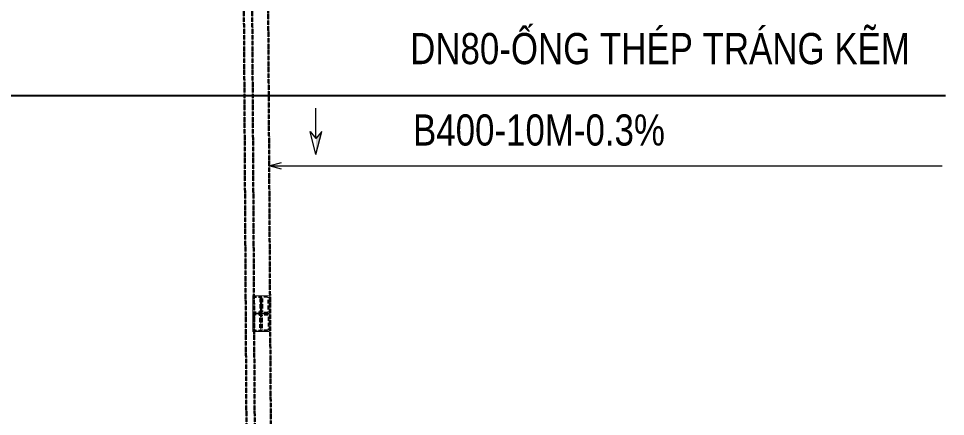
# Model space of a CAD drawing. Header units: millimetres. Extents: x -294625 to 2136527, y -251383 to 128331.
# Drawn here: x 1410586 to 1432873, y -46678 to -37108 of the extents above; entities that cross this region are included whole.
import ezdxf

# ---------------------------------------------------------------- set-up
doc = ezdxf.new("R2010")
doc.units = ezdxf.units.MM
for name, pattern in [('CONTINOUS', [0]), ('DIVIDEX2', [2.5, 1, -0.5, 0, -0.5, 0, -0.5]), ('DIVIDEX22', [1.25, 0.625, -0.25, 0, -0.125, 0, -0.25])]:
    doc.linetypes.add(name, pattern=pattern)
for name, color, linetype, lineweight in [('00-N-GHI CHU', 7, 'Continuous', 9), ('00-N-TEXT', 7, 'CONTINOUS', 9), ('1.Tuong', 251, 'Continuous', 35), ('N1.6-NM', 3, 'DIVIDEX22', 30), ('N3-NOTE', 11, 'Continuous', 13)]:
    doc.layers.add(name, color=color, linetype=linetype, lineweight=lineweight)
doc.layers.add('1TM', color=5, linetype='DIVIDEX2')
doc.styles.add('P-ARIAL', font='arial.ttf', dxfattribs={"height": 3})
doc.styles.add('P-VNTIMEH', font='vntimeh.shx', dxfattribs={"width": 0.75, "height": 300})
doc.dimstyles.new('N-NOTE', dxfattribs={"dimtxt": 200, "dimasz": 30, "dimexe": 50, "dimexo": 50, "dimgap": 100, "dimtad": 1, "dimdec": 0, "dimdsep": 46, "dimtxsty": 'P-VNTIMEH', "dimblk": 'OPEN30', "dimcen": 0, "dimse1": 1, "dimse2": 1, "dimclrd": 256, "dimclre": 7, "dimclrt": 256, "dimadec": 0, "dimazin": 0, "dimtfac": 1, "dimtdec": 0, "dimtix": 1, "dimtmove": 2, "dimatfit": 3, "dimldrblk": 'OPEN30', "dimfxl": 1, "dimtolj": 1, "dimtzin": 0, "dimarcsym": 0})

# ---------------------------------------------------------------- blocks, each defined once
blk = doc.blocks.new('A$C2639329B')
at = {"layer": '00-N-GHI CHU', "color": 232}
for p, q in [((504, 0), (-1020, 0)), ((1288, 0), (146, 294)), ((146, 294), (504, 0)), ((1288, 0), (146, -294)), ((146, -294), (504, 0))]:
    blk.add_line(p, q, dxfattribs=at)
blk.add_solid([(504, 0), (1288, 0), (146, 294)], dxfattribs=at)
blk = doc.blocks.new('A$C33295B18')
blk.add_line((1720, 407), (0, 407))
for points in [[(48, 759), (48, 455), (812, 455), (812, 759)], [(1672, 759), (1672, 455), (908, 455), (908, 759)], [(48, 55), (48, 359), (812, 359), (812, 55)], [(1672, 55), (1672, 359), (908, 359), (908, 55)]]:
    blk.add_lwpolyline(points, close=True)
at = {"layer": '1.Tuong', "color": 2, "const_width": 40}
for points in [[(1720, 807), (0, 807), (0, 7), (1720, 7), (1720, 807)], [(860, 7), (860, 807)], [(1720, 407), (0, 407)]]:
    blk.add_lwpolyline(points, dxfattribs=at)
blk = doc.blocks.new('_Open30')
at = {"color": 0, "linetype": 'ByBlock', "lineweight": -2}
for p, q in [((-1, 0.268), (0, 0)), ((0, 0), (-1, -0.268)), ((0, 0), (-1, 0))]:
    blk.add_line(p, q, dxfattribs=at)
blk = doc.blocks.new('THOAT NUOC MAT')
at = {"layer": 'N1.6-NM'}
for p, q in [((1416413, -9120), (1416881, -83125)), ((1415985, -33635), (1416278, -82231)), ((1416185, -33635), (1416478, -82229))]:
    blk.add_line(p, q, dxfattribs=at)
at = {"layer": '1TM', "xscale": 0.5, "yscale": 0.5, "zscale": 0.5, "rotation": 270}
blk.add_blockref('A$C33295B18', (1416213, -43773), dxfattribs=at)
at = {"layer": 'N3-NOTE'}
blk.add_leader([(1416608, -40651), (1432797, -40651)], dimstyle='N-NOTE', override={"dimasz": 300, "dimtad": 0}, dxfattribs=at)

msp = doc.modelspace()

# ---------------------------------------------------------------- block references
at = {"layer": '00-N-GHI CHU', "xscale": 0.4810207792315849, "yscale": 0.4810207792315849, "zscale": 0.4810207792315849, "rotation": 270}
msp.add_blockref('A$C2639329B', (1417737.3, -39754.8), dxfattribs=at)
at = {"layer": 'N3-NOTE'}
msp.add_blockref('THOAT NUOC MAT', (0, 0), dxfattribs=at)

# ---------------------------------------------------------------- texts
at = {"layer": '00-N-TEXT', "color": 2, "char_height": 750, "attachment_point": 3, "line_spacing_factor": 0.8, "style": 'P-ARIAL'}
for s, width, insert in [('{\\W0.8;DN80-ỐNG THÉP TRÁNG KẼM}', 14086.619, (1432016.3, -37455.9)), ('{\\fArial|b0|i0|c0|p34;\\W0.8;B400-10M-0.3%}', 18303.5, (1426127.4, -39413.5))]:
    msp.add_mtext_dynamic_manual_height_columns(s, width=width, gutter_width=5, heights=[0], dxfattribs=dict(at, insert=insert))

# ---------------------------------------------------------------- leaders
at = {"layer": 'N3-NOTE'}
msp.add_leader([(1399301.7, -35050.5), (1401349.6, -38956), (1432872.6, -38956)], dimstyle='N-NOTE', override={"dimasz": 300, "dimgap": 100, "dimtad": 0}, dxfattribs=at)

doc.saveas('drawing.dxf')
